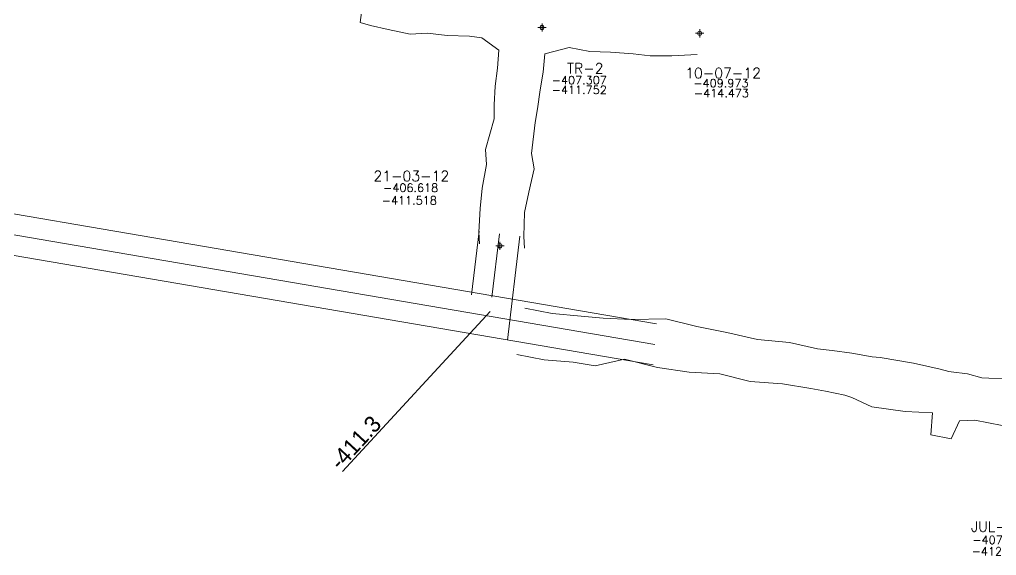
# Model space of a CAD drawing. Extents: x -47776 to 11079, y 0 to 10209.
# Drawn here: x 10241.8 to 10360.5, y 9933.1 to 9998.2 of the extents above; entities that cross this region are included whole.
import ezdxf
from ezdxf.enums import TextEntityAlignment as Align

# ---------------------------------------------------------------- set-up
doc = ezdxf.new("R2010")
doc.units = 0
doc.header["$MEASUREMENT"] = 0
doc.header["$PDMODE"] = 34
doc.header["$PDSIZE"] = 0.5
for name, color, linetype in [('CF-480-7855-EW-SCR', 226, 'Continuous'), ('F-480-8194-W-FIC', 4, 'Continuous'), ('MARGEN', 7, 'Continuous')]:
    doc.layers.add(name, color=color, linetype=linetype)
doc.styles.add('ROMAND', font='ROMAND.SHX')
doc.styles.add('ROMANS', font='ROMANS.SHX', dxfattribs={"width": 2.5})

# ---------------------------------------------------------------- blocks, each defined once
blk = doc.blocks.new('F2')
at = {"lineweight": 0}
blk.add_point((0, 0), dxfattribs=at)
at = {"lineweight": 0, "style": 'ROMAND'}
for tag, height, p in [('NOMBRE', 1.25, (0.2, 6.62)), ('CIELO', 1, (0.14, 4.62)), ('PISO', 1, (0.14, 3.25))]:
    blk.add_attdef(tag, text='', height=height, dxfattribs=at).set_placement(p, align=Align.CENTER)
at = {"lineweight": 0, "style": 'ROMANS', "flags": 1}
for tag, p in [('MINA', (-0.07, -3.26)), ('LOCALIZACION', (-0.07, -4.93)), ('ESTRUCTURA', (-0.07, -6.62)), ('NIVEL', (-0.07, -8.29)), ('OBRA', (-0.07, -10.12)), ('FECHA', (-0.07, -11.79)), ('ATRAS', (-0.07, -13.48)), ('TOPOGRAFO', (2.67, -15.3))]:
    blk.add_attdef(tag, text='', height=1.25, dxfattribs=at).set_placement(p, align=Align.CENTER)

msp = doc.modelspace()

# ---------------------------------------------------------------- linework, layer by layer
at = {"color": 3, "linetype": 'Continuous', "lineweight": 0, "flags": 128}
for points in [[(10319.19, 9961.25), (10028.41, 10011.02)], [(10318.75, 9956.25), (10027.57, 10006.1)], [(10297.62, 9972.5), (10296.68, 9964.78)], [(10302.58, 9971.91), (10301.05, 9959.28)]]:
    msp.add_lwpolyline(points, dxfattribs=at)
at = {"color": 1, "linetype": 'Continuous', "lineweight": 0, "elevation": -407.6, "flags": 128}
msp.add_lwpolyline([(10318.97, 9958.75), (10027.99, 10008.56)], dxfattribs=at)
at = {"color": 6, "linetype": 'Continuous', "lineweight": 0, "elevation": -407.27, "flags": 128}
msp.add_lwpolyline([(10283.73, 10002.13), (10283.16, 9997.86)], dxfattribs=at)
at = {"color": 1, "linetype": 'Continuous', "lineweight": 0, "flags": 128}
msp.add_lwpolyline([(10300.1, 9972.2), (10299.16, 9964.48)], dxfattribs=at)
at = {"color": 4, "linetype": 'Continuous', "lineweight": 0, "flags": 128}
msp.add_lwpolyline([(10298.95, 9962.75), (10281.03, 9943.3)], dxfattribs=at)
at = {"layer": 'CF-480-7855-EW-SCR', "color": 5, "linetype": 'Continuous', "lineweight": 0}
for points in [[(10283.16, 9997.86, -407.27), (10284.43, 9997.49, -407.2), (10286.58, 9997.01, -407.36), (10289.23, 9996.45, -407.82), (10291.36, 9996.57, -408.07), (10293.74, 9996.26, -407.73), (10296.46, 9996.2, -407.59), (10297.94, 9996.01, -407.72), (10300.03, 9994.51, -406.94)], [(10283.16, 9997.86, -411.67), (10284.43, 9997.49, -411.7), (10286.58, 9997.01, -411.86), (10289.23, 9996.45, -412.22), (10291.36, 9996.57, -411.87), (10293.74, 9996.26, -411.73), (10296.46, 9996.2, -411.59), (10297.94, 9996.01, -411.62), (10300.03, 9994.51, -411.54)], [(10324.13, 9993.97, -409.97), (10321.02, 9993.81, -409.5), (10318.42, 9993.8, -408.69), (10316.35, 9994.03, -408.14), (10313.57, 9994.24, -408.21), (10311.08, 9994.32, -408.11), (10308.54, 9994.8, -407.9), (10305.61, 9994.03, -406.94)], [(10324.13, 9993.97, -414.47), (10321.02, 9993.81, -414), (10318.42, 9993.8, -413.79), (10316.35, 9994.03, -413.14), (10313.57, 9994.24, -412.71), (10311.08, 9994.32, -412.31), (10308.54, 9994.8, -412.6), (10305.61, 9994.03, -411.54)], [(10299.44, 9986.15, -406.73), (10299.45, 9987.84, -407.19), (10299.55, 9990.14, -407.17), (10299.84, 9992.32, -407.15), (10300.03, 9994.51, -406.94)], [(10299.44, 9986.15, -411.43), (10299.45, 9987.84, -411.59), (10299.55, 9990.14, -411.67), (10299.84, 9992.32, -411.65), (10300.03, 9994.51, -411.54)], [(10304.42, 9985.7, -406.73), (10304.73, 9987.38, -407.19), (10305.03, 9989.66, -407.17), (10305.42, 9991.84, -407.15), (10305.61, 9994.03, -406.94)], [(10304.42, 9985.7, -411.43), (10304.73, 9987.38, -411.59), (10305.03, 9989.66, -411.67), (10305.42, 9991.84, -411.65), (10305.61, 9994.03, -411.54)], [(10297.66, 9970.96, -406.62), (10297.58, 9972.37, -406.66), (10297.75, 9975.27, -407.03), (10297.97, 9977.75, -406.8), (10298.53, 9980.61, -407.08), (10298.4, 9982.43, -406.63), (10299.44, 9986.15, -406.73)], [(10297.66, 9970.96, -411.52), (10297.58, 9972.37, -411.56), (10297.75, 9975.27, -411.63), (10297.97, 9977.75, -411.6), (10298.53, 9980.61, -411.38), (10298.4, 9982.43, -411.53), (10299.44, 9986.15, -411.43)], [(10303.13, 9970.46, -406.62), (10303.06, 9971.87, -406.66), (10303.12, 9974.78, -407.03), (10303.65, 9977.24, -406.8), (10304.31, 9980.09, -407.08), (10303.98, 9981.93, -406.63), (10304.42, 9985.7, -406.73)], [(10303.13, 9970.46, -411.52), (10303.06, 9971.87, -411.56), (10303.12, 9974.78, -411.63), (10303.65, 9977.24, -411.6), (10304.31, 9980.09, -411.38), (10303.98, 9981.93, -411.53), (10304.42, 9985.7, -411.43)], [(10303.17, 9963.16, -407.44), (10306.5, 9962.49, -407.74), (10310, 9962.2, -407.74), (10312.7, 9961.94, -407.44), (10316.12, 9961.77, -408.04), (10320.29, 9961.87, -407.54), (10324.09, 9960.91, -406.54), (10327.72, 9960.19, -406.64), (10331.43, 9959.36, -406.94), (10335.33, 9959, -406.64), (10338.74, 9958.21, -407.54), (10340.53, 9958.01, -407.24), (10342.92, 9957.7, -407.34), (10345.39, 9957.26, -407.53)], [(10303.17, 9963.16, -411.54), (10306.5, 9962.49, -411.54), (10310, 9962.2, -411.74), (10312.7, 9961.94, -411.64), (10316.12, 9961.77, -411.54), (10320.29, 9961.87, -411.64), (10324.09, 9960.91, -411.64), (10327.72, 9960.19, -411.64), (10331.43, 9959.36, -411.64), (10335.33, 9959, -411.64), (10338.74, 9958.21, -411.64), (10340.53, 9958.01, -411.64), (10342.92, 9957.7, -411.64), (10345.39, 9957.26, -411.81)], [(10302.21, 9957.54, -407.44), (10305.54, 9956.87, -407.74), (10309.05, 9956.58, -407.74), (10311.71, 9956.13, -407.44), (10315.29, 9956.94, -408.04), (10319.29, 9955.95, -407.54), (10323.15, 9955.39, -406.54), (10326.86, 9955.17, -406.64), (10330.56, 9954.23, -406.94), (10334.47, 9953.97, -406.64), (10337.92, 9953.38, -407.54), (10339.69, 9953.08, -407.24), (10342.04, 9952.58, -407.34), (10342.89, 9952.28, -407.57)], [(10302.21, 9957.54, -411.54), (10305.54, 9956.87, -411.54), (10309.05, 9956.58, -411.74), (10311.71, 9956.13, -411.64), (10315.29, 9956.94, -411.54), (10319.29, 9955.95, -411.64), (10323.15, 9955.39, -411.64), (10326.86, 9955.17, -411.64), (10330.56, 9954.23, -411.64), (10334.47, 9953.97, -411.64), (10337.92, 9953.38, -411.64), (10339.69, 9953.08, -411.64), (10342.04, 9952.58, -411.64), (10342.89, 9952.28, -411.67)], [(10345.39, 9957.26, -411.81), (10346.36, 9957.17, -411.9), (10350.4, 9956.49, -411.83), (10353.62, 9955.74, -411.87), (10354.69, 9955.46, -411.88), (10354.98, 9955.41, -411.88), (10356.97, 9955.18, -411.9), (10358.71, 9954.68, -411.91), (10362.13, 9954.51, -411.84), (10364.69, 9954.08, -411.97)], [(10345.39, 9957.26, -407.53), (10346.36, 9957.17, -407.5), (10350.4, 9956.49, -407.43), (10353.62, 9955.74, -407.77), (10354.69, 9955.46, -407.78), (10354.98, 9955.41, -407.78), (10356.97, 9955.18, -407.9), (10358.71, 9954.68, -407.91), (10362.13, 9954.51, -407.94), (10364.69, 9954.08, -407.97)], [(10342.89, 9952.28, -411.67), (10345.34, 9951.16, -411.9), (10349.4, 9950.58, -411.83), (10352.72, 9950.42, -411.87), (10352.5, 9947.76, -411.88), (10354.97, 9947.29, -411.88), (10356, 9949.46, -411.9), (10357.85, 9949.55, -411.91), (10361.18, 9948.89, -411.84), (10363.75, 9948.4, -411.98)], [(10342.89, 9952.28, -407.57), (10345.34, 9951.16, -407.5), (10349.4, 9950.58, -407.43), (10352.72, 9950.42, -407.77), (10352.5, 9947.76, -407.78), (10354.97, 9947.29, -407.78), (10356, 9949.46, -407.9), (10357.85, 9949.55, -407.91), (10361.18, 9948.89, -407.94), (10363.75, 9948.4, -407.78)]]:
    msp.add_polyline3d(points, dxfattribs=at)

# ---------------------------------------------------------------- block references
at = {"color": 6, "linetype": 'Continuous', "lineweight": 0}
ref = msp.add_blockref('F2', (10300.15, 9970.73, -406.62), dxfattribs=at)
ref.add_attrib('NOMBRE', '21-03-12', dxfattribs={"lineweight": 0, "height": 1.25, "style": 'ROMAND'}).set_placement((10289.38, 9978.58, -406.62), align=Align.CENTER)
ref.add_attrib('CIELO', '-406.618', dxfattribs={"lineweight": 0, "height": 1, "style": 'ROMAND'}).set_placement((10289.3, 9977.28, -406.62), align=Align.CENTER)
ref.add_attrib('PISO', '-411.518', dxfattribs={"lineweight": 0, "height": 1, "style": 'ROMAND'}).set_placement((10289.14, 9975.74, -406.62), align=Align.CENTER)
at = {"layer": 'F-480-8194-W-FIC', "color": 4, "linetype": 'Continuous', "lineweight": 0}
ref = msp.add_blockref('F2', (10324.42, 9996.55, -409.97), dxfattribs=at)
ref.add_attrib('NOMBRE', '10-07-12', dxfattribs={"layer": '0', "lineweight": 0, "height": 1.25, "style": 'ROMAND'}).set_placement((10327.26, 9991.09, -409.97), align=Align.CENTER)
ref.add_attrib('CIELO', '-409.973', dxfattribs={"layer": '0', "lineweight": 0, "height": 1, "style": 'ROMAND'}).set_placement((10327, 9989.99, -409.97), align=Align.CENTER)
ref.add_attrib('PISO', '-414.473', dxfattribs={"layer": '0', "lineweight": 0, "height": 1, "style": 'ROMAND'}).set_placement((10327.06, 9988.77, -409.97), align=Align.CENTER)
ref = msp.add_blockref('F2', (10373.72, 9948.94, -407.45), dxfattribs=at)
ref.add_attrib('NOMBRE', 'JUL-TR2', dxfattribs={"layer": '0', "lineweight": 0, "height": 1.25, "style": 'ROMAND'}).set_placement((10361.09, 9935.99, -407.45), align=Align.CENTER)
ref.add_attrib('CIELO', '-407.454', dxfattribs={"layer": '0', "lineweight": 0, "height": 1, "style": 'ROMAND'}).set_placement((10360.9, 9934.5, -407.45), align=Align.CENTER)
ref.add_attrib('PISO', '-412.075', dxfattribs={"layer": '0', "lineweight": 0, "height": 1, "style": 'ROMAND'}).set_placement((10360.81, 9933.11, -407.45), align=Align.CENTER)
at = {"layer": 'MARGEN', "color": 6, "linetype": 'Continuous', "lineweight": 0}
ref = msp.add_blockref('F2', (10305.27, 9997.25, -407.31), dxfattribs=at)
ref.add_attrib('NOMBRE', 'TR-2', dxfattribs={"layer": '0', "lineweight": 0, "height": 1.25, "style": 'ROMAND'}).set_placement((10310.51, 9991.66, -407.31), align=Align.CENTER)
ref.add_attrib('CIELO', '-407.307', dxfattribs={"layer": '0', "lineweight": 0, "height": 1, "style": 'ROMAND'}).set_placement((10309.79, 9990.35, -407.31), align=Align.CENTER)
ref.add_attrib('PISO', '-411.752', dxfattribs={"layer": '0', "lineweight": 0, "height": 1, "style": 'ROMAND'}).set_placement((10309.79, 9989.17, -407.31), align=Align.CENTER)

# ---------------------------------------------------------------- texts
at = {"color": 4, "linetype": 'Continuous', "lineweight": 0, "insert": (10279.27, 9944.72, 410.71), "char_height": 2, "width": 18.7404, "attachment_point": 1, "rotation": 47.2524}
msp.add_mtext('-411.3', dxfattribs=at)

doc.saveas('drawing.dxf')
